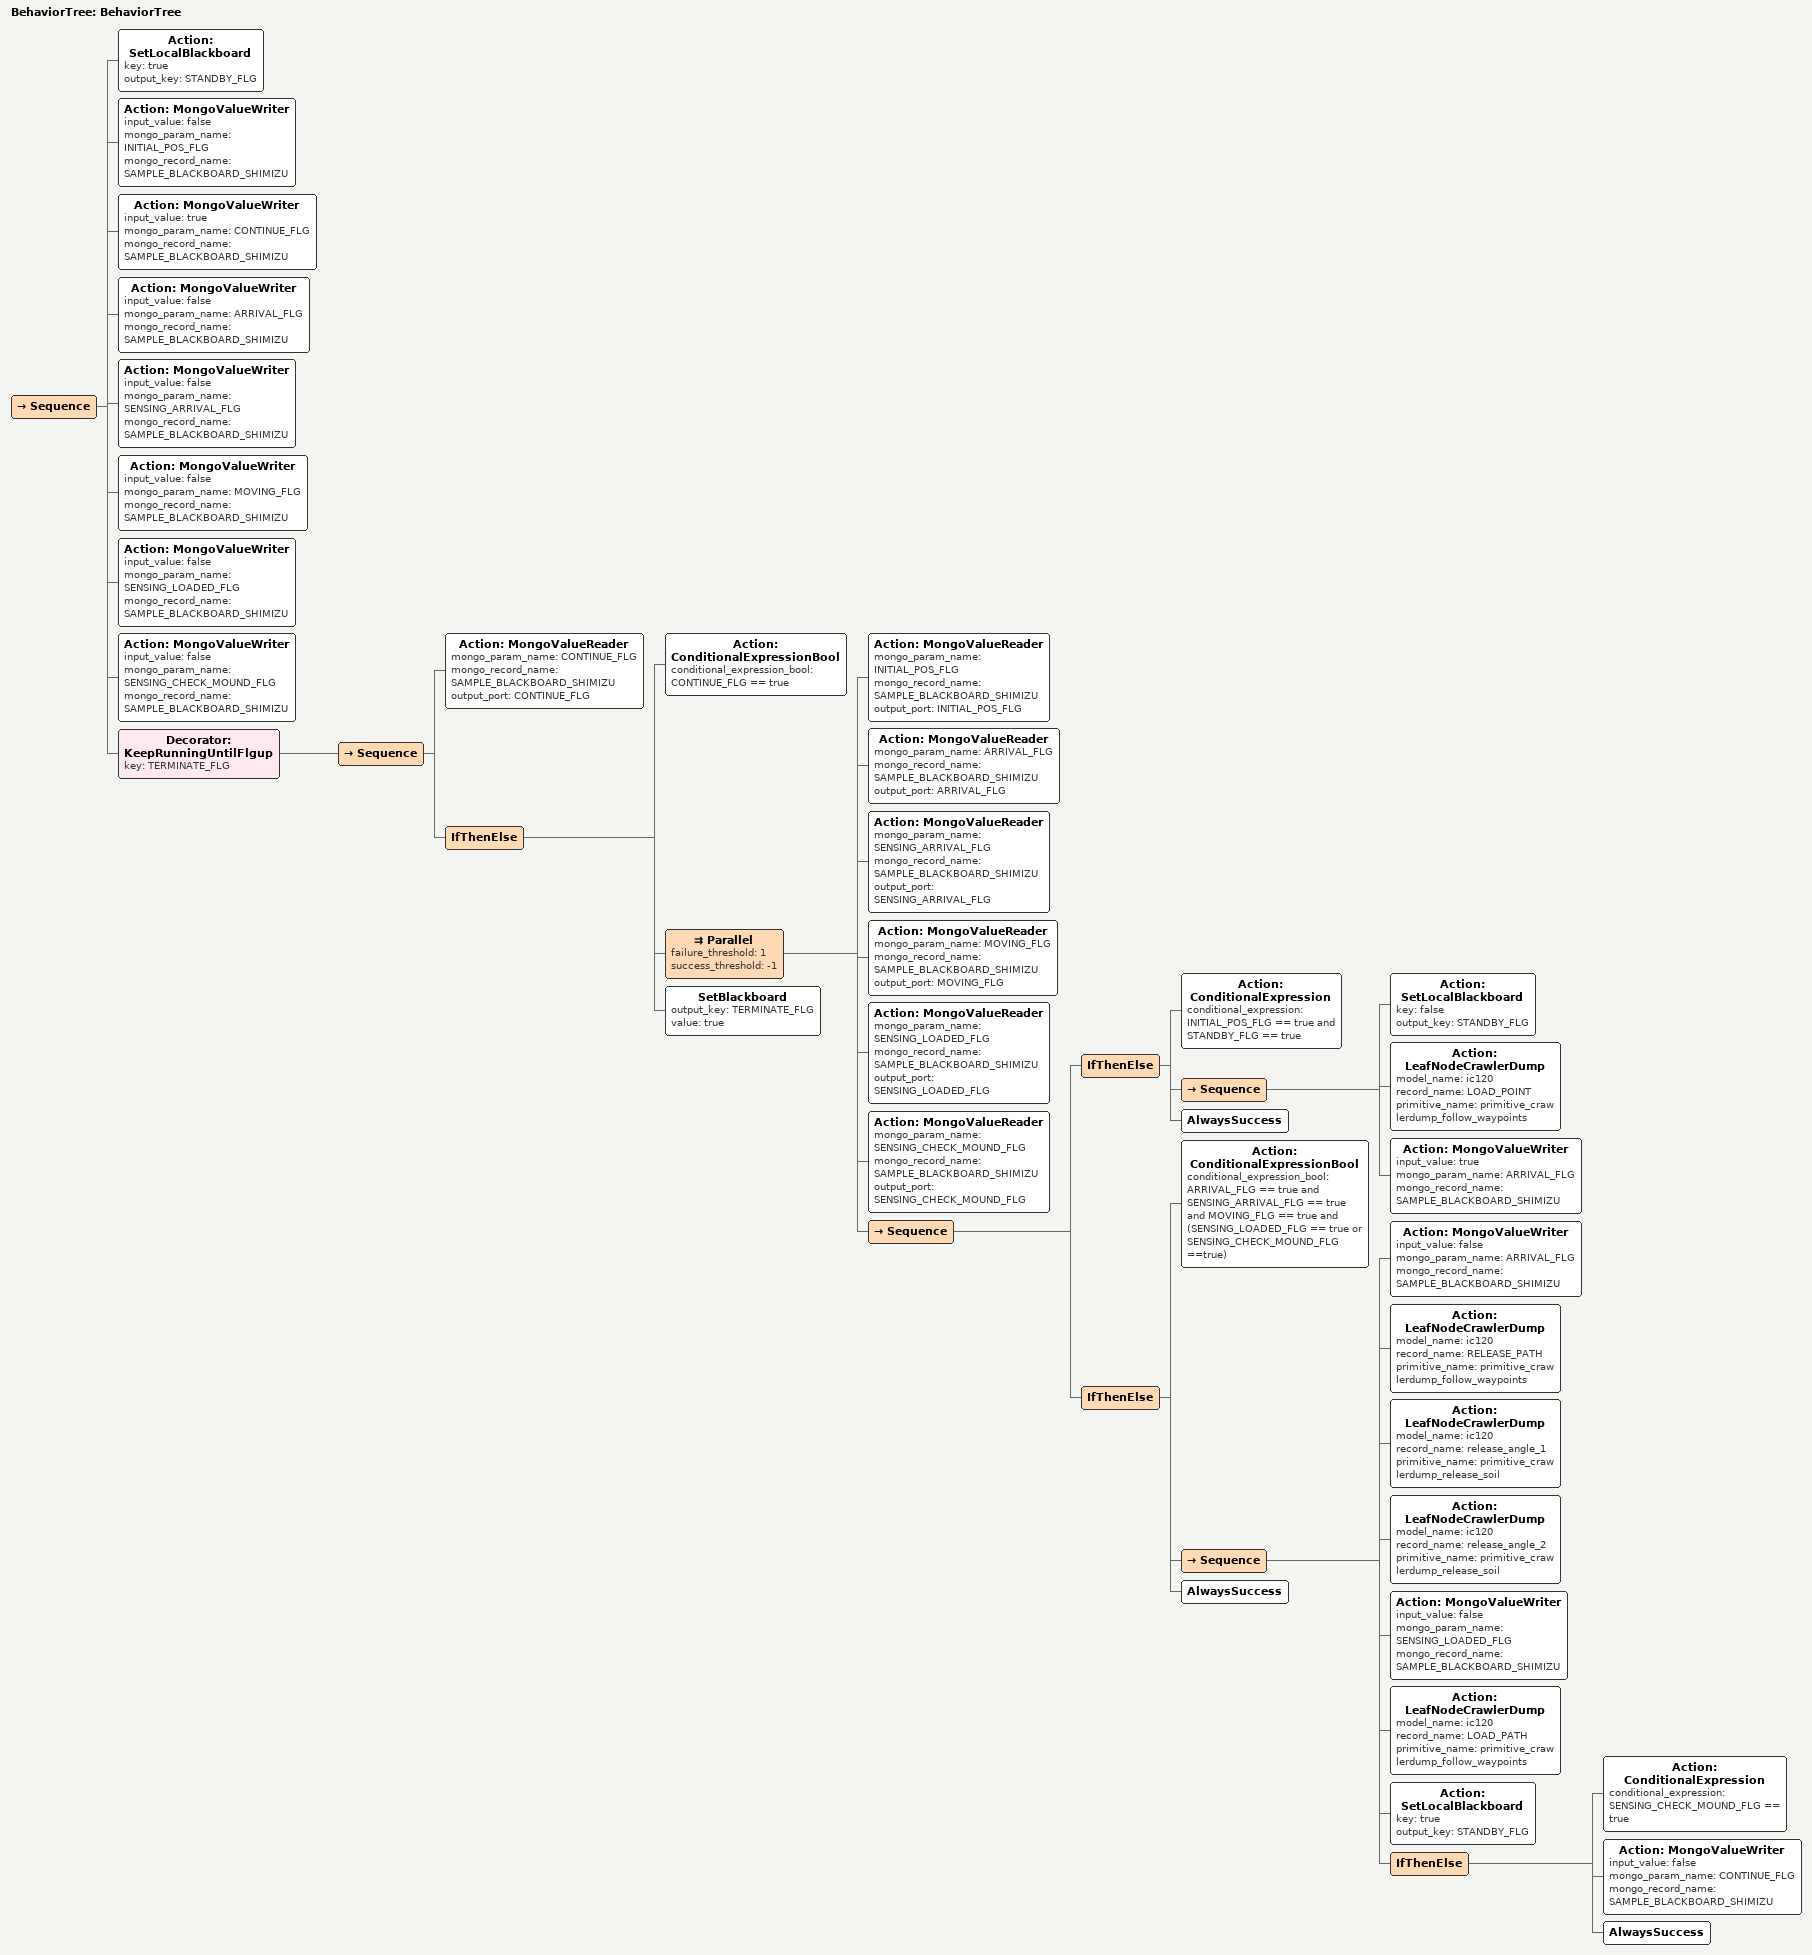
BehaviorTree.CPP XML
<?xml version="1.0"?>
<root main_tree_to_execute="BehaviorTree">
    <BehaviorTree ID="BehaviorTree">
        <Sequence>
            <Action ID="SetLocalBlackboard" key="true" output_key="STANDBY_FLG"/>
            <Action ID="MongoValueWriter" input_value="false" mongo_param_name="INITIAL_POS_FLG" mongo_record_name="SAMPLE_BLACKBOARD_SHIMIZU"/>
            <Action ID="MongoValueWriter" input_value="true" mongo_param_name="CONTINUE_FLG" mongo_record_name="SAMPLE_BLACKBOARD_SHIMIZU"/>
            <Action ID="MongoValueWriter" input_value="false" mongo_param_name="ARRIVAL_FLG" mongo_record_name="SAMPLE_BLACKBOARD_SHIMIZU"/>
            <Action ID="MongoValueWriter" input_value="false" mongo_param_name="SENSING_ARRIVAL_FLG" mongo_record_name="SAMPLE_BLACKBOARD_SHIMIZU"/>
            <Action ID="MongoValueWriter" input_value="false" mongo_param_name="MOVING_FLG" mongo_record_name="SAMPLE_BLACKBOARD_SHIMIZU"/>
            <Action ID="MongoValueWriter" input_value="false" mongo_param_name="SENSING_LOADED_FLG" mongo_record_name="SAMPLE_BLACKBOARD_SHIMIZU"/>
            <Action ID="MongoValueWriter" input_value="false" mongo_param_name="SENSING_CHECK_MOUND_FLG" mongo_record_name="SAMPLE_BLACKBOARD_SHIMIZU"/>
            <Decorator ID="KeepRunningUntilFlgup" key="TERMINATE_FLG">
                <Sequence>
                    <Action ID="MongoValueReader" mongo_param_name="CONTINUE_FLG" mongo_record_name="SAMPLE_BLACKBOARD_SHIMIZU" output_port="CONTINUE_FLG"/>
                    <IfThenElse>
                        <Action ID="ConditionalExpressionBool" conditional_expression_bool="CONTINUE_FLG == true"/>
                        <Parallel failure_threshold="1" success_threshold="-1">
                            <Action ID="MongoValueReader" mongo_param_name="INITIAL_POS_FLG" mongo_record_name="SAMPLE_BLACKBOARD_SHIMIZU" output_port="INITIAL_POS_FLG"/>
                            <Action ID="MongoValueReader" mongo_param_name="ARRIVAL_FLG" mongo_record_name="SAMPLE_BLACKBOARD_SHIMIZU" output_port="ARRIVAL_FLG"/>
                            <Action ID="MongoValueReader" mongo_param_name="SENSING_ARRIVAL_FLG" mongo_record_name="SAMPLE_BLACKBOARD_SHIMIZU" output_port="SENSING_ARRIVAL_FLG"/>
                            <Action ID="MongoValueReader" mongo_param_name="MOVING_FLG" mongo_record_name="SAMPLE_BLACKBOARD_SHIMIZU" output_port="MOVING_FLG"/>
                            <Action ID="MongoValueReader" mongo_param_name="SENSING_LOADED_FLG" mongo_record_name="SAMPLE_BLACKBOARD_SHIMIZU" output_port="SENSING_LOADED_FLG"/>
                            <Action ID="MongoValueReader" mongo_param_name="SENSING_CHECK_MOUND_FLG" mongo_record_name="SAMPLE_BLACKBOARD_SHIMIZU" output_port="SENSING_CHECK_MOUND_FLG"/>
                            <Sequence>
                                <IfThenElse>
                                    <Action ID="ConditionalExpression" conditional_expression="INITIAL_POS_FLG == true and STANDBY_FLG == true"/>
                                    <Sequence>
                                        <Action ID="SetLocalBlackboard" key="false" output_key="STANDBY_FLG"/>
                                        <Action  model_name="ic120" ID="LeafNodeCrawlerDump" record_name="LOAD_POINT" primitive_name="primitive_crawlerdump_follow_waypoints"/>
                                        <Action ID="MongoValueWriter" input_value="true" mongo_param_name="ARRIVAL_FLG" mongo_record_name="SAMPLE_BLACKBOARD_SHIMIZU"/>
                                    </Sequence>
                                    <AlwaysSuccess/>
                                </IfThenElse>
                                <IfThenElse>
                                    <Action ID="ConditionalExpressionBool" conditional_expression_bool="ARRIVAL_FLG == true and SENSING_ARRIVAL_FLG == true and MOVING_FLG == true and (SENSING_LOADED_FLG == true or SENSING_CHECK_MOUND_FLG ==true)"/>
                                    <Sequence>
                                        <Action ID="MongoValueWriter" input_value="false" mongo_param_name="ARRIVAL_FLG" mongo_record_name="SAMPLE_BLACKBOARD_SHIMIZU"/>
                                        <Action  model_name="ic120" ID="LeafNodeCrawlerDump" record_name="RELEASE_PATH" primitive_name="primitive_crawlerdump_follow_waypoints"/>
                                        <Action  model_name="ic120" ID="LeafNodeCrawlerDump" record_name="release_angle_1" primitive_name="primitive_crawlerdump_release_soil"/>
                                        <Action  model_name="ic120" ID="LeafNodeCrawlerDump" record_name="release_angle_2" primitive_name="primitive_crawlerdump_release_soil"/>
                                        <Action ID="MongoValueWriter" input_value="false" mongo_param_name="SENSING_LOADED_FLG" mongo_record_name="SAMPLE_BLACKBOARD_SHIMIZU"/>
                                        <Action  model_name="ic120" ID="LeafNodeCrawlerDump" record_name="LOAD_PATH" primitive_name="primitive_crawlerdump_follow_waypoints"/>
                                        <Action ID="SetLocalBlackboard" key="true" output_key="STANDBY_FLG"/>
                                        <IfThenElse>
                                            <Action ID="ConditionalExpression" conditional_expression="SENSING_CHECK_MOUND_FLG  == true"/>
                                            <Action ID="MongoValueWriter" input_value="false" mongo_param_name="CONTINUE_FLG" mongo_record_name="SAMPLE_BLACKBOARD_SHIMIZU"/>
                                            <AlwaysSuccess/>
                                        </IfThenElse>
                                    </Sequence>
                                    <AlwaysSuccess/>
                                </IfThenElse>
                            </Sequence>
                        </Parallel>
                        <SetBlackboard output_key="TERMINATE_FLG" value="true"/>
                    </IfThenElse>
                </Sequence>
            </Decorator>
        </Sequence>
    </BehaviorTree>
</root>
